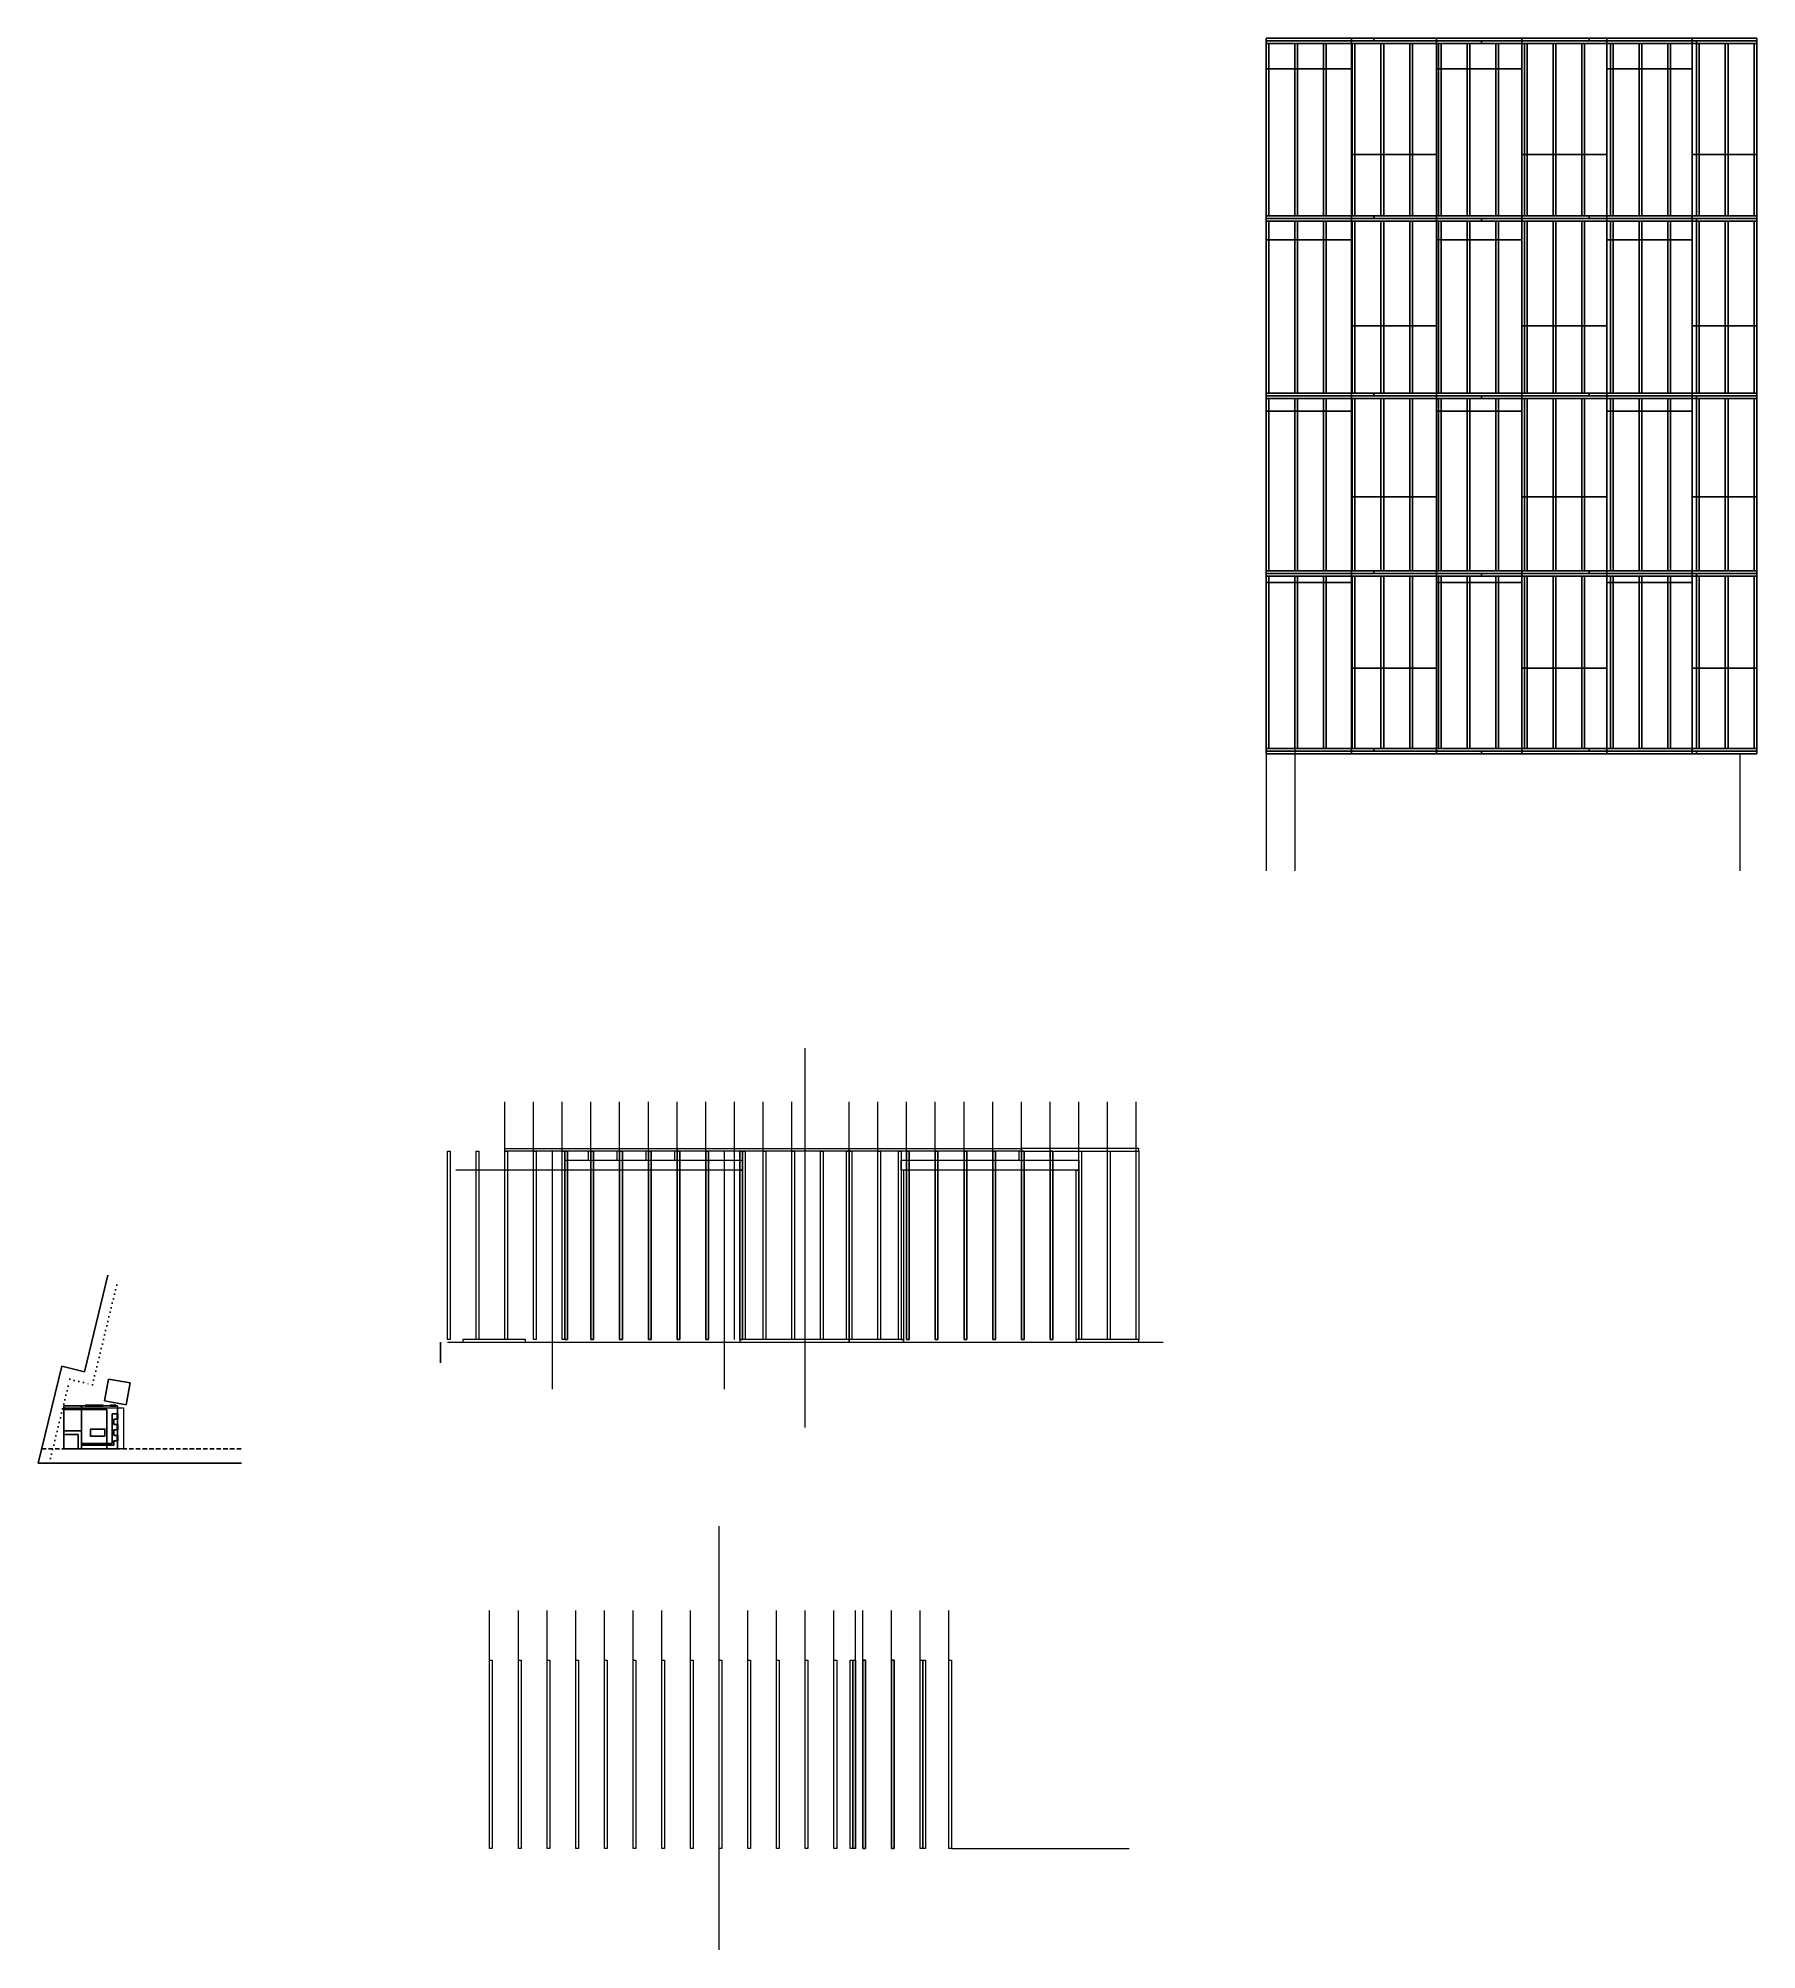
# Model space of a CAD drawing. Header units: inches. Extents: x 728 to 1686, y 311 to 1377.
import ezdxf

# ---------------------------------------------------------------- set-up
doc = ezdxf.new("R2010")
doc.units = ezdxf.units.IN
doc.header["$LTSCALE"] = 10
doc.header["$MEASUREMENT"] = 0
doc.linetypes.add('DASHED', pattern=[0.375, 0.25, -0.125])
doc.linetypes.add('DOTTED', pattern=[0.25, 0, -0.25])
for name, color, linetype in [('EASEMENT', 6, 'DASHED'), ('FENCE', 8, 'Continuous'), ('i_Foundation', 7, 'Continuous'), ('i_Foundation_flooring', 3, 'Continuous'), ('New Shed', 7, 'Continuous'), ('New Shed Interior', 140, 'Continuous'), ('Offset Line', 3, 'DOTTED'), ('SHED', 253, 'Continuous')]:
    doc.layers.add(name, color=color, linetype=linetype)
doc.layers.add('i_Framing', color=3, linetype='Continuous', lineweight=5)
doc.layers.add('np_Construciton', color=55, linetype='Continuous', lineweight=0, plot=False)
doc.layers.add('np_temp', color=250, linetype='DASHED', plot=False)

msp = doc.modelspace()

# ---------------------------------------------------------------- linework, layer by layer
at = {"layer": 'EASEMENT'}
msp.add_line((729.9, 590.5), (841.4, 590.5), dxfattribs=at)
at = {"layer": 'FENCE'}
for p, q in [((753.8, 633.4), (766.9, 687.4)), ((728, 582.5), (741.1, 636.5)), ((741.1, 636.5), (753.8, 633.4)), ((728, 582.5), (841.4, 582.5))]:
    msp.add_line(p, q, dxfattribs=at)
at = {"layer": 'i_Foundation', "ltscale": 100}
msp.add_line((952.3, 649.9), (952.3, 638.5), dxfattribs=at)
for points in [[(1472.7, 1377.1), (1472.7, 1375.6), (1412.7, 1375.6), (1412.7, 1377.1)], [(1412.7, 1374.1), (1412.7, 1375.6), (1532.7, 1375.6), (1532.7, 1374.1)], [(1472.7, 1375.6), (1472.7, 1377.1), (1592.7, 1377.1), (1592.7, 1375.6)], [(1532.7, 1374.1), (1532.7, 1375.6), (1652.7, 1375.6), (1652.7, 1374.1)], [(1592.7, 1375.6), (1592.7, 1377.1), (1686.2, 1377.1), (1686.2, 1375.6)], [(1652.7, 1374.1), (1652.7, 1375.6), (1686.2, 1375.6), (1686.2, 1374.1)], [(1412.7, 1278.1), (1412.7, 1374.1), (1414.2, 1374.1), (1414.2, 1278.1)], [(1428.7, 1278.1), (1428.7, 1374.1), (1430.2, 1374.1), (1430.2, 1278.1)], [(1444.7, 1278.1), (1444.7, 1374.1), (1446.2, 1374.1), (1446.2, 1278.1)], [(1460.7, 1278.1), (1460.7, 1374.1), (1462.2, 1374.1), (1462.2, 1278.1)], [(1476.7, 1278.1), (1476.7, 1374.1), (1478.2, 1374.1), (1478.2, 1278.1)], [(1492.7, 1278.1), (1492.7, 1374.1), (1494.2, 1374.1), (1494.2, 1278.1)], [(1508.7, 1278.1), (1508.7, 1374.1), (1510.2, 1374.1), (1510.2, 1278.1)], [(1524.7, 1278.1), (1524.7, 1374.1), (1526.2, 1374.1), (1526.2, 1278.1)], [(1540.7, 1278.1), (1540.7, 1374.1), (1542.2, 1374.1), (1542.2, 1278.1)], [(1556.7, 1278.1), (1556.7, 1374.1), (1558.2, 1374.1), (1558.2, 1278.1)], [(1572.7, 1278.1), (1572.7, 1374.1), (1574.2, 1374.1), (1574.2, 1278.1)], [(1588.7, 1278.1), (1588.7, 1374.1), (1590.2, 1374.1), (1590.2, 1278.1)], [(1604.7, 1278.1), (1604.7, 1374.1), (1606.2, 1374.1), (1606.2, 1278.1)], [(1620.7, 1278.1), (1620.7, 1374.1), (1622.2, 1374.1), (1622.2, 1278.1)], [(1636.7, 1278.1), (1636.7, 1374.1), (1638.2, 1374.1), (1638.2, 1278.1)], [(1652.7, 1278.1), (1652.7, 1374.1), (1654.2, 1374.1), (1654.2, 1278.1)], [(1668.7, 1278.1), (1668.7, 1374.1), (1670.2, 1374.1), (1670.2, 1278.1)], [(1684.7, 1278.1), (1684.7, 1374.1), (1686.2, 1374.1), (1686.2, 1278.1)], [(1472.7, 1278.1), (1472.7, 1276.6), (1412.7, 1276.6), (1412.7, 1278.1)], [(1412.7, 1275.1), (1412.7, 1276.6), (1532.7, 1276.6), (1532.7, 1275.1)], [(1412.7, 1179.1), (1412.7, 1275.1), (1414.2, 1275.1), (1414.2, 1179.1)], [(1428.7, 1179.1), (1428.7, 1275.1), (1430.2, 1275.1), (1430.2, 1179.1)], [(1444.7, 1179.1), (1444.7, 1275.1), (1446.2, 1275.1), (1446.2, 1179.1)], [(1460.7, 1179.1), (1460.7, 1275.1), (1462.2, 1275.1), (1462.2, 1179.1)], [(1472.7, 1276.6), (1472.7, 1278.1), (1592.7, 1278.1), (1592.7, 1276.6)], [(1476.7, 1179.1), (1476.7, 1275.1), (1478.2, 1275.1), (1478.2, 1179.1)], [(1492.7, 1179.1), (1492.7, 1275.1), (1494.2, 1275.1), (1494.2, 1179.1)], [(1508.7, 1179.1), (1508.7, 1275.1), (1510.2, 1275.1), (1510.2, 1179.1)], [(1524.7, 1179.1), (1524.7, 1275.1), (1526.2, 1275.1), (1526.2, 1179.1)], [(1532.7, 1275.1), (1532.7, 1276.6), (1652.7, 1276.6), (1652.7, 1275.1)], [(1540.7, 1179.1), (1540.7, 1275.1), (1542.2, 1275.1), (1542.2, 1179.1)], [(1556.7, 1179.1), (1556.7, 1275.1), (1558.2, 1275.1), (1558.2, 1179.1)], [(1572.7, 1179.1), (1572.7, 1275.1), (1574.2, 1275.1), (1574.2, 1179.1)], [(1588.7, 1179.1), (1588.7, 1275.1), (1590.2, 1275.1), (1590.2, 1179.1)], [(1592.7, 1276.6), (1592.7, 1278.1), (1686.2, 1278.1), (1686.2, 1276.6)], [(1604.7, 1179.1), (1604.7, 1275.1), (1606.2, 1275.1), (1606.2, 1179.1)], [(1620.7, 1179.1), (1620.7, 1275.1), (1622.2, 1275.1), (1622.2, 1179.1)], [(1636.7, 1179.1), (1636.7, 1275.1), (1638.2, 1275.1), (1638.2, 1179.1)], [(1652.7, 1275.1), (1652.7, 1276.6), (1686.2, 1276.6), (1686.2, 1275.1)], [(1652.7, 1179.1), (1652.7, 1275.1), (1654.2, 1275.1), (1654.2, 1179.1)], [(1668.7, 1179.1), (1668.7, 1275.1), (1670.2, 1275.1), (1670.2, 1179.1)], [(1684.7, 1179.1), (1684.7, 1275.1), (1686.2, 1275.1), (1686.2, 1179.1)], [(1472.7, 1179.1), (1472.7, 1177.6), (1412.7, 1177.6), (1412.7, 1179.1)], [(1412.7, 1176.1), (1412.7, 1177.6), (1532.7, 1177.6), (1532.7, 1176.1)], [(1412.7, 1080.1), (1412.7, 1176.1), (1414.2, 1176.1), (1414.2, 1080.1)], [(1428.7, 1080.1), (1428.7, 1176.1), (1430.2, 1176.1), (1430.2, 1080.1)], [(1444.7, 1080.1), (1444.7, 1176.1), (1446.2, 1176.1), (1446.2, 1080.1)], [(1460.7, 1080.1), (1460.7, 1176.1), (1462.2, 1176.1), (1462.2, 1080.1)], [(1472.7, 1177.6), (1472.7, 1179.1), (1592.7, 1179.1), (1592.7, 1177.6)], [(1476.7, 1080.1), (1476.7, 1176.1), (1478.2, 1176.1), (1478.2, 1080.1)], [(1492.7, 1080.1), (1492.7, 1176.1), (1494.2, 1176.1), (1494.2, 1080.1)], [(1508.7, 1080.1), (1508.7, 1176.1), (1510.2, 1176.1), (1510.2, 1080.1)], [(1524.7, 1080.1), (1524.7, 1176.1), (1526.2, 1176.1), (1526.2, 1080.1)], [(1532.7, 1176.1), (1532.7, 1177.6), (1652.7, 1177.6), (1652.7, 1176.1)], [(1540.7, 1080.1), (1540.7, 1176.1), (1542.2, 1176.1), (1542.2, 1080.1)], [(1556.7, 1080.1), (1556.7, 1176.1), (1558.2, 1176.1), (1558.2, 1080.1)], [(1572.7, 1080.1), (1572.7, 1176.1), (1574.2, 1176.1), (1574.2, 1080.1)], [(1588.7, 1080.1), (1588.7, 1176.1), (1590.2, 1176.1), (1590.2, 1080.1)], [(1592.7, 1177.6), (1592.7, 1179.1), (1686.2, 1179.1), (1686.2, 1177.6)], [(1604.7, 1080.1), (1604.7, 1176.1), (1606.2, 1176.1), (1606.2, 1080.1)], [(1620.7, 1080.1), (1620.7, 1176.1), (1622.2, 1176.1), (1622.2, 1080.1)], [(1636.7, 1080.1), (1636.7, 1176.1), (1638.2, 1176.1), (1638.2, 1080.1)], [(1652.7, 1176.1), (1652.7, 1177.6), (1686.2, 1177.6), (1686.2, 1176.1)], [(1652.7, 1080.1), (1652.7, 1176.1), (1654.2, 1176.1), (1654.2, 1080.1)], [(1668.7, 1080.1), (1668.7, 1176.1), (1670.2, 1176.1), (1670.2, 1080.1)], [(1684.7, 1080.1), (1684.7, 1176.1), (1686.2, 1176.1), (1686.2, 1080.1)], [(1472.7, 1080.1), (1472.7, 1078.6), (1412.7, 1078.6), (1412.7, 1080.1)], [(1412.7, 1077.1), (1412.7, 1078.6), (1532.7, 1078.6), (1532.7, 1077.1)], [(1412.7, 981.1), (1412.7, 1077.1), (1414.2, 1077.1), (1414.2, 981.1)], [(1428.7, 981.1), (1428.7, 1077.1), (1430.2, 1077.1), (1430.2, 981.1)], [(1444.7, 981.1), (1444.7, 1077.1), (1446.2, 1077.1), (1446.2, 981.1)], [(1460.7, 981.1), (1460.7, 1077.1), (1462.2, 1077.1), (1462.2, 981.1)], [(1472.7, 1078.6), (1472.7, 1080.1), (1592.7, 1080.1), (1592.7, 1078.6)], [(1476.7, 981.1), (1476.7, 1077.1), (1478.2, 1077.1), (1478.2, 981.1)], [(1492.7, 981.1), (1492.7, 1077.1), (1494.2, 1077.1), (1494.2, 981.1)], [(1508.7, 981.1), (1508.7, 1077.1), (1510.2, 1077.1), (1510.2, 981.1)], [(1524.7, 981.1), (1524.7, 1077.1), (1526.2, 1077.1), (1526.2, 981.1)], [(1532.7, 1077.1), (1532.7, 1078.6), (1652.7, 1078.6), (1652.7, 1077.1)], [(1540.7, 981.1), (1540.7, 1077.1), (1542.2, 1077.1), (1542.2, 981.1)], [(1556.7, 981.1), (1556.7, 1077.1), (1558.2, 1077.1), (1558.2, 981.1)], [(1572.7, 981.1), (1572.7, 1077.1), (1574.2, 1077.1), (1574.2, 981.1)], [(1588.7, 981.1), (1588.7, 1077.1), (1590.2, 1077.1), (1590.2, 981.1)], [(1592.7, 1078.6), (1592.7, 1080.1), (1686.2, 1080.1), (1686.2, 1078.6)], [(1604.7, 981.1), (1604.7, 1077.1), (1606.2, 1077.1), (1606.2, 981.1)], [(1620.7, 981.1), (1620.7, 1077.1), (1622.2, 1077.1), (1622.2, 981.1)], [(1636.7, 981.1), (1636.7, 1077.1), (1638.2, 1077.1), (1638.2, 981.1)], [(1652.7, 1077.1), (1652.7, 1078.6), (1686.2, 1078.6), (1686.2, 1077.1)], [(1652.7, 981.1), (1652.7, 1077.1), (1654.2, 1077.1), (1654.2, 981.1)], [(1668.7, 981.1), (1668.7, 1077.1), (1670.2, 1077.1), (1670.2, 981.1)], [(1684.7, 981.1), (1684.7, 1077.1), (1686.2, 1077.1), (1686.2, 981.1)], [(1472.7, 981.1), (1472.7, 979.6), (1412.7, 979.6), (1412.7, 981.1)], [(1472.7, 979.6), (1472.7, 981.1), (1592.7, 981.1), (1592.7, 979.6)], [(1592.7, 979.6), (1592.7, 981.1), (1686.2, 981.1), (1686.2, 979.6)], [(1412.7, 978.1), (1412.7, 979.6), (1532.7, 979.6), (1532.7, 978.1)], [(1532.7, 978.1), (1532.7, 979.6), (1652.7, 979.6), (1652.7, 978.1)], [(1652.7, 978.1), (1652.7, 979.6), (1686.2, 979.6), (1686.2, 978.1)]]:
    msp.add_lwpolyline(points, close=True, dxfattribs=at)
at = {"layer": 'i_Foundation_flooring', "ltscale": 100}
for points in [[(1412.7, 1377.1), (1460.2, 1377.1), (1460.2, 1360.1), (1412.7, 1360.1)], [(1460.2, 1377.1), (1507.7, 1377.1), (1507.7, 1312.3), (1460.2, 1312.3)], [(1507.7, 1377.1), (1555.2, 1377.1), (1555.2, 1360.1), (1507.7, 1360.1)], [(1555.2, 1377.1), (1602.7, 1377.1), (1602.7, 1312.3), (1555.2, 1312.3)], [(1602.7, 1377.1), (1650.2, 1377.1), (1650.2, 1360.1), (1602.7, 1360.1)], [(1650.2, 1377.1), (1686.2, 1377.1), (1686.2, 1312.3), (1650.2, 1312.3)], [(1412.7, 1360.1), (1460.2, 1360.1), (1460.2, 1264.6), (1412.7, 1264.6)], [(1507.7, 1360.1), (1555.2, 1360.1), (1555.2, 1264.6), (1507.7, 1264.6)], [(1602.7, 1360.1), (1650.2, 1360.1), (1650.2, 1264.6), (1602.7, 1264.6)], [(1460.2, 1312.3), (1507.7, 1312.3), (1507.7, 1216.8), (1460.2, 1216.8)], [(1555.2, 1312.3), (1602.7, 1312.3), (1602.7, 1216.8), (1555.2, 1216.8)], [(1650.2, 1312.3), (1686.2, 1312.3), (1686.2, 1216.8), (1650.2, 1216.8)], [(1412.7, 1264.6), (1460.2, 1264.6), (1460.2, 1169.1), (1412.7, 1169.1)], [(1507.7, 1264.6), (1555.2, 1264.6), (1555.2, 1169.1), (1507.7, 1169.1)], [(1602.7, 1264.6), (1650.2, 1264.6), (1650.2, 1169.1), (1602.7, 1169.1)], [(1460.2, 1216.8), (1507.7, 1216.8), (1507.7, 1121.3), (1460.2, 1121.3)], [(1555.2, 1216.8), (1602.7, 1216.8), (1602.7, 1121.3), (1555.2, 1121.3)], [(1650.2, 1216.8), (1686.2, 1216.8), (1686.2, 1121.3), (1650.2, 1121.3)], [(1412.7, 1169.1), (1460.2, 1169.1), (1460.2, 1073.6), (1412.7, 1073.6)], [(1507.7, 1169.1), (1555.2, 1169.1), (1555.2, 1073.6), (1507.7, 1073.6)], [(1602.7, 1169.1), (1650.2, 1169.1), (1650.2, 1073.6), (1602.7, 1073.6)], [(1460.2, 1121.3), (1507.7, 1121.3), (1507.7, 1025.8), (1460.2, 1025.8)], [(1555.2, 1121.3), (1602.7, 1121.3), (1602.7, 1025.8), (1555.2, 1025.8)], [(1650.2, 1121.3), (1686.2, 1121.3), (1686.2, 1025.8), (1650.2, 1025.8)], [(1412.7, 1073.6), (1460.2, 1073.6), (1460.2, 978.1), (1412.7, 978.1)], [(1507.7, 1073.6), (1555.2, 1073.6), (1555.2, 978.1), (1507.7, 978.1)], [(1602.7, 1073.6), (1650.2, 1073.6), (1650.2, 978.1), (1602.7, 978.1)], [(1460.2, 1025.8), (1507.7, 1025.8), (1507.7, 978.1), (1460.2, 978.1)], [(1555.2, 1025.8), (1602.7, 1025.8), (1602.7, 978.1), (1555.2, 978.1)], [(1650.2, 1025.8), (1686.2, 1025.8), (1686.2, 978.1), (1650.2, 978.1)]]:
    msp.add_lwpolyline(points, close=True, dxfattribs=at)
at = {"layer": 'i_Framing', "ltscale": 100}
for points in [[(988.2, 756.4), (988.2, 757.9), (1084.2, 757.9), (1084.2, 756.4)], [(1084.2, 756.4), (1084.2, 757.9), (1180.2, 757.9), (1180.2, 756.4)], [(1180.2, 756.4), (1180.2, 757.9), (1276.2, 757.9), (1276.2, 756.4)], [(1276.2, 757.9), (1276.2, 756.4), (1341.7, 756.4), (1341.7, 757.9)], [(956.2, 651.4), (956.2, 756.4), (957.7, 756.4), (957.7, 651.4)], [(972.2, 651.4), (972.2, 756.4), (973.7, 756.4), (973.7, 651.4)], [(988.2, 651.4), (988.2, 756.4), (989.7, 756.4), (989.7, 651.4)], [(1004.2, 651.4), (1004.2, 756.4), (1005.7, 756.4), (1005.7, 651.4)], [(1020.2, 651.4), (1020.2, 756.4), (1021.7, 756.4), (1021.7, 651.4)], [(1021.7, 745.9), (1021.7, 751.4), (1120.7, 751.4), (1120.7, 745.9)], [(1034.7, 756.4), (1034.7, 751.4), (1036.2, 751.4), (1036.2, 756.4)], [(1050.7, 756.4), (1050.7, 751.4), (1052.2, 751.4), (1052.2, 756.4)], [(1066.7, 756.4), (1066.7, 751.4), (1068.2, 751.4), (1068.2, 756.4)], [(1082.7, 756.4), (1082.7, 751.4), (1084.2, 751.4), (1084.2, 756.4)], [(1084.2, 756.4), (1084.2, 751.4), (1085.7, 751.4), (1085.7, 756.4)], [(1100.2, 756.4), (1100.2, 751.4), (1101.7, 751.4), (1101.7, 756.4)], [(1120.7, 651.4), (1120.7, 756.4), (1122.2, 756.4), (1122.2, 651.4)], [(1132.2, 651.4), (1132.2, 756.4), (1133.7, 756.4), (1133.7, 651.4)], [(1148.2, 651.4), (1148.2, 756.4), (1149.7, 756.4), (1149.7, 651.4)], [(1164.2, 651.4), (1164.2, 756.4), (1165.7, 756.4), (1165.7, 651.4)], [(1178.7, 651.4), (1178.7, 756.4), (1180.2, 756.4), (1180.2, 651.4)], [(1180.2, 651.4), (1180.2, 756.4), (1181.7, 756.4), (1181.7, 651.4)], [(1196.2, 651.4), (1196.2, 756.4), (1197.7, 756.4), (1197.7, 651.4)], [(1207.7, 651.4), (1207.7, 756.4), (1209.2, 756.4), (1209.2, 651.4)], [(1209.2, 745.9), (1209.2, 751.4), (1308.2, 751.4), (1308.2, 745.9)], [(1212.2, 756.4), (1212.2, 751.4), (1213.7, 751.4), (1213.7, 756.4)], [(1228.2, 756.4), (1228.2, 751.4), (1229.7, 751.4), (1229.7, 756.4)], [(1244.2, 756.4), (1244.2, 751.4), (1245.7, 751.4), (1245.7, 756.4)], [(1260.2, 756.4), (1260.2, 751.4), (1261.7, 751.4), (1261.7, 756.4)], [(1274.7, 756.4), (1274.7, 751.4), (1276.2, 751.4), (1276.2, 756.4)], [(1276.2, 756.4), (1276.2, 751.4), (1277.7, 751.4), (1277.7, 756.4)], [(1292.2, 756.4), (1292.2, 751.4), (1293.7, 751.4), (1293.7, 756.4)], [(1308.2, 651.4), (1308.2, 756.4), (1309.7, 756.4), (1309.7, 651.4)], [(1324.2, 651.4), (1324.2, 756.4), (1325.7, 756.4), (1325.7, 651.4)], [(1340.2, 651.4), (1340.2, 756.4), (1341.7, 756.4), (1341.7, 651.4)], [(1021.7, 745.9), (1021.7, 651.4), (1023.2, 651.4), (1023.2, 745.9)], [(1120.7, 745.9), (1120.7, 651.4), (1119.2, 651.4), (1119.2, 745.9)], [(1209.2, 745.9), (1209.2, 651.4), (1210.7, 651.4), (1210.7, 745.9)], [(1308.2, 745.9), (1308.2, 651.4), (1306.7, 651.4), (1306.7, 745.9)], [(964.7, 651.4), (964.7, 649.9), (999.7, 649.9), (999.7, 651.4)], [(1180.2, 649.9), (1180.2, 651.4), (1119.2, 651.4), (1119.2, 649.9)], [(1180.2, 651.4), (1180.2, 649.9), (1210.7, 649.9), (1210.7, 651.4)], [(1306.7, 651.4), (1306.7, 649.9), (1341.7, 649.9), (1341.7, 651.4)], [(979.7, 367.7), (979.7, 472.7), (981.2, 472.7), (981.2, 367.7)], [(995.7, 367.7), (995.7, 472.7), (997.2, 472.7), (997.2, 367.7)], [(1011.7, 367.7), (1011.7, 472.7), (1013.2, 472.7), (1013.2, 367.7)], [(1027.7, 367.7), (1027.7, 472.7), (1029.2, 472.7), (1029.2, 367.7)], [(1043.7, 367.7), (1043.7, 472.7), (1045.2, 472.7), (1045.2, 367.7)], [(1059.7, 367.7), (1059.7, 472.7), (1061.2, 472.7), (1061.2, 367.7)], [(1075.7, 367.7), (1075.7, 472.7), (1077.2, 472.7), (1077.2, 367.7)], [(1091.7, 367.7), (1091.7, 472.7), (1093.2, 472.7), (1093.2, 367.7)], [(1107.7, 367.7), (1107.7, 472.7), (1109.2, 472.7), (1109.2, 367.7)], [(1123.7, 367.7), (1123.7, 472.7), (1125.2, 472.7), (1125.2, 367.7)], [(1139.7, 367.7), (1139.7, 472.7), (1141.2, 472.7), (1141.2, 367.7)], [(1155.7, 367.7), (1155.7, 472.7), (1157.2, 472.7), (1157.2, 367.7)], [(1171.7, 367.7), (1171.7, 472.7), (1173.2, 472.7), (1173.2, 367.7)], [(1180.7, 367.7), (1180.7, 472.7), (1182.2, 472.7), (1182.2, 367.7)], [(1182.2, 367.7), (1182.2, 472.7), (1183.7, 472.7), (1183.7, 367.7)], [(1219.7, 367.7), (1219.7, 472.7), (1221.2, 472.7), (1221.2, 367.7)], [(1221.2, 367.7), (1221.2, 472.7), (1222.7, 472.7), (1222.7, 367.7)], [(1235.7, 367.7), (1235.7, 472.7), (1237.2, 472.7), (1237.2, 367.7)]]:
    msp.add_lwpolyline(points, close=True, dxfattribs=at)
at = {"layer": 'New Shed', "ltscale": 100}
for p, q in [((742.2, 614.5), (742.2, 590.5)), ((742.2, 614.5), (754.2, 614.5)), ((752.2, 614.5), (752.2, 590.5)), ((764.2, 614.5), (768.2, 614.5)), ((771.2, 614.5), (772.2, 614.5)), ((772.2, 614.5), (772.2, 590.5)), ((742.2, 600.5), (752.2, 600.5)), ((772.2, 590.5), (742.2, 590.5))]:
    msp.add_line(p, q, dxfattribs=at)
at = {"layer": 'New Shed Interior', "ltscale": 100}
for p, q in [((769.2, 610), (769.2, 593.5)), ((772.2, 610), (769.2, 610)), ((742.2, 598.5), (750.2, 598.5)), ((750.2, 598.5), (750.2, 590.5)), ((769.2, 593.5), (752.2, 593.5))]:
    msp.add_line(p, q, dxfattribs=at)
at = {"layer": 'New Shed Interior', "linetype": 'DASHED', "ltscale": 0.1}
for p, q in [((770.2, 607), (770.2, 604)), ((772.2, 607), (770.2, 607)), ((772.2, 604), (770.2, 604)), ((772.2, 601), (770.2, 601)), ((770.2, 601), (770.2, 598)), ((772.2, 598), (770.2, 598)), ((770.2, 592.5), (752.2, 592.5)), ((772.2, 595), (770.2, 595)), ((770.2, 595), (770.2, 592.5))]:
    msp.add_line(p, q, dxfattribs=at)
at = {"layer": 'New Shed Interior', "ltscale": 100}
for points in [[(742.2, 590.5), (742.2, 612.5), (766.2, 612.5), (766.2, 590.5)], [(754.2, 614.8), (754.2, 614.3), (764.2, 614.3), (764.2, 614.8)], [(768.2, 614.8), (768.2, 614.3), (771.2, 614.3), (771.2, 614.8)], [(772.3, 607), (772.3, 610), (772.1, 610), (772.1, 607)], [(765.2, 597.5), (757.2, 597.5), (757.2, 601.5), (765.2, 601.5)], [(772.3, 601), (772.3, 604), (772.1, 604), (772.1, 601)], [(772.3, 595), (772.3, 598), (772.1, 598), (772.1, 595)]]:
    msp.add_lwpolyline(points, close=True, dxfattribs=at)
at = {"layer": 'np_Construciton', "ltscale": 100}
for p, q in [((1686.2, 1377.1), (1686.2, 978.1)), ((1412.7, 981.1), (1412.7, 912.8)), ((1428.7, 981.1), (1428.7, 912.8)), ((1676.7, 978.1), (1676.7, 912.8)), ((1155.7, 602.3), (1155.7, 814)), ((988.2, 651.4), (988.2, 784)), ((1004.2, 651.4), (1004.2, 784)), ((1020.2, 651.4), (1020.2, 784)), ((1036.2, 651.4), (1036.2, 784)), ((1052.2, 651.4), (1052.2, 784)), ((1068.2, 651.4), (1068.2, 784)), ((1084.2, 651.4), (1084.2, 784)), ((1100.2, 651.4), (1100.2, 784)), ((1116.2, 651.4), (1116.2, 784)), ((1132.2, 651.4), (1132.2, 784)), ((1148.2, 651.4), (1148.2, 784)), ((1180.2, 651.4), (1180.2, 784)), ((1196.2, 651.4), (1196.2, 784)), ((1212.2, 651.4), (1212.2, 784)), ((1228.2, 651.4), (1228.2, 784)), ((1244.2, 651.4), (1244.2, 784)), ((1260.2, 651.4), (1260.2, 784)), ((1276.2, 651.4), (1276.2, 784)), ((1292.2, 651.4), (1292.2, 784)), ((1308.2, 651.4), (1308.2, 784)), ((1324.2, 651.4), (1324.2, 784)), ((1340.2, 651.4), (1340.2, 784)), ((1014.7, 623.8), (1014.7, 756.4)), ((1110.7, 623.8), (1110.7, 756.4)), ((1120.7, 745.9), (960.8, 745.9)), ((956.2, 649.9), (1355.2, 649.9)), ((1107.7, 311.1), (1107.7, 547.3)), ((979.7, 367.7), (979.7, 500.3)), ((995.7, 367.7), (995.7, 500.3)), ((1011.7, 367.7), (1011.7, 500.3)), ((1027.7, 367.7), (1027.7, 500.3)), ((1043.7, 367.7), (1043.7, 500.3)), ((1059.7, 367.7), (1059.7, 500.3)), ((1075.7, 367.7), (1075.7, 500.3)), ((1091.7, 367.7), (1091.7, 500.3)), ((1123.7, 367.7), (1123.7, 500.3)), ((1139.7, 367.7), (1139.7, 500.3)), ((1155.7, 367.7), (1155.7, 500.3)), ((1171.7, 367.7), (1171.7, 500.3)), ((1183.7, 367.7), (1183.7, 500.3)), ((1187.7, 367.7), (1187.7, 500.3)), ((1203.7, 367.7), (1203.7, 500.3)), ((1219.7, 367.7), (1219.7, 500.3)), ((1235.7, 367.7), (1235.7, 500.3)), ((1237.2, 367.7), (1336.3, 367.7))]:
    msp.add_line(p, q, dxfattribs=at)
msp.add_lwpolyline([(742.2, 590.5), (742.2, 613.3), (775.5, 613.3), (775.5, 590.5)], close=True, dxfattribs=at)
at = {"layer": 'np_temp', "ltscale": 100}
for points in [[(1021.7, 651.4), (1021.7, 756.4), (1023.2, 756.4), (1023.2, 651.4)], [(1036.2, 651.4), (1036.2, 756.4), (1037.7, 756.4), (1037.7, 651.4)], [(1052.2, 651.4), (1052.2, 756.4), (1053.7, 756.4), (1053.7, 651.4)], [(1068.2, 651.4), (1068.2, 756.4), (1069.7, 756.4), (1069.7, 651.4)], [(1084.2, 651.4), (1084.2, 756.4), (1085.7, 756.4), (1085.7, 651.4)], [(1100.2, 651.4), (1100.2, 756.4), (1101.7, 756.4), (1101.7, 651.4)], [(1119.2, 651.4), (1119.2, 756.4), (1120.7, 756.4), (1120.7, 651.4)], [(1212.2, 651.4), (1212.2, 756.4), (1213.7, 756.4), (1213.7, 651.4)], [(1228.2, 651.4), (1228.2, 756.4), (1229.7, 756.4), (1229.7, 651.4)], [(1244.2, 651.4), (1244.2, 756.4), (1245.7, 756.4), (1245.7, 651.4)], [(1260.2, 651.4), (1260.2, 756.4), (1261.7, 756.4), (1261.7, 651.4)], [(1276.2, 651.4), (1276.2, 756.4), (1277.7, 756.4), (1277.7, 651.4)], [(1292.2, 651.4), (1292.2, 756.4), (1293.7, 756.4), (1293.7, 651.4)], [(1187.7, 367.7), (1187.7, 472.7), (1189.2, 472.7), (1189.2, 367.7)], [(1203.7, 367.7), (1203.7, 472.7), (1205.2, 472.7), (1205.2, 367.7)]]:
    msp.add_lwpolyline(points, close=True, dxfattribs=at)
at = {"layer": 'Offset Line'}
for p, q in [((758.2, 626.2), (772.8, 686)), ((734.2, 582.5), (745.6, 629.3)), ((745.6, 629.3), (758.2, 626.2))]:
    msp.add_line(p, q, dxfattribs=at)
at = {"layer": 'SHED'}
for p, q in [((767.1, 629.4), (764.9, 617.3)), ((767.1, 629.4), (779.2, 627.3)), ((779.2, 627.3), (777.1, 615.1)), ((764.9, 617.3), (777.1, 615.1))]:
    msp.add_line(p, q, dxfattribs=at)

doc.saveas('drawing.dxf')
